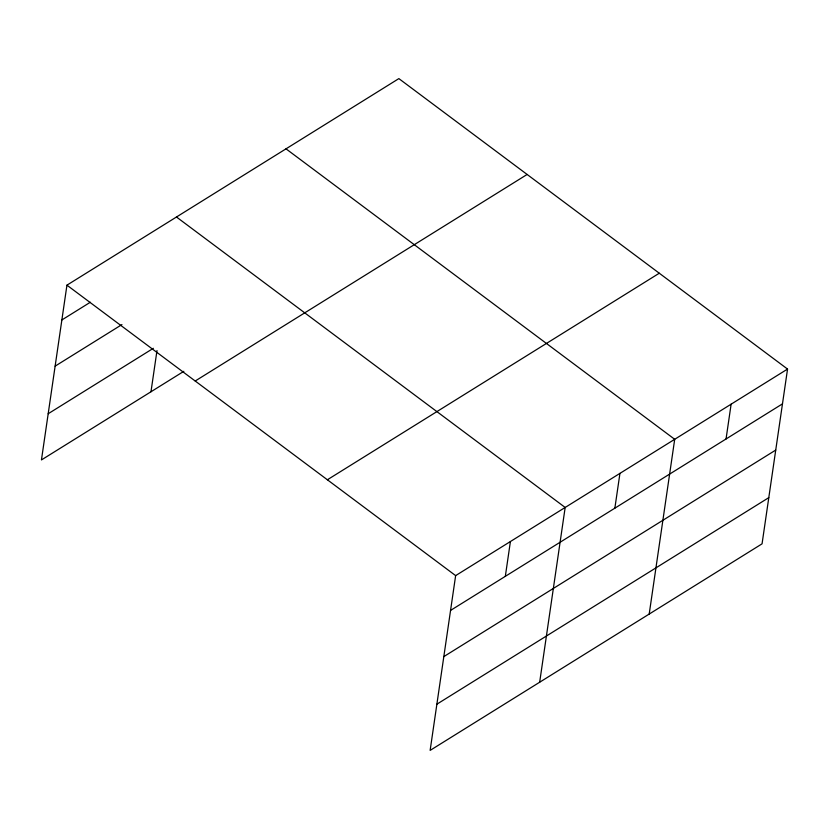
<?xml version="1.0" encoding="UTF-8"?>
<svg xmlns="http://www.w3.org/2000/svg" width="829" height="829" viewBox="0 0 829 829"><rect width="100%" height="100%" fill="white"/><g stroke="black" fill="none" stroke-linecap="round" stroke-linejoin="round"><path stroke-width="1.24" d="M787.55 369.071L455.639 575.616L430.137 750.39L762.058 543.834L787.55 369.071L398.863 78.61L66.942 285.166L41.45 459.929L183.841 371.319M150.982 391.765L156.992 350.574M505.327 576.342L510.405 541.544M539.669 682.226L565.171 507.462L176.473 217.001M614.859 508.177L619.937 473.38M649.2 614.061L674.702 439.297L286.005 148.837M726.049 438.987L731.126 404.189M61.864 319.963L90.351 302.233M55.128 366.149L121.946 324.574M48.186 413.744L153.344 348.304M195.209 381.008L527.13 174.463M327.372 479.773L659.283 273.218M450.561 610.424L782.472 403.868M443.816 656.609L775.737 450.064M436.873 704.194L768.794 497.649M66.942 285.166L455.639 575.616"/></g></svg>
